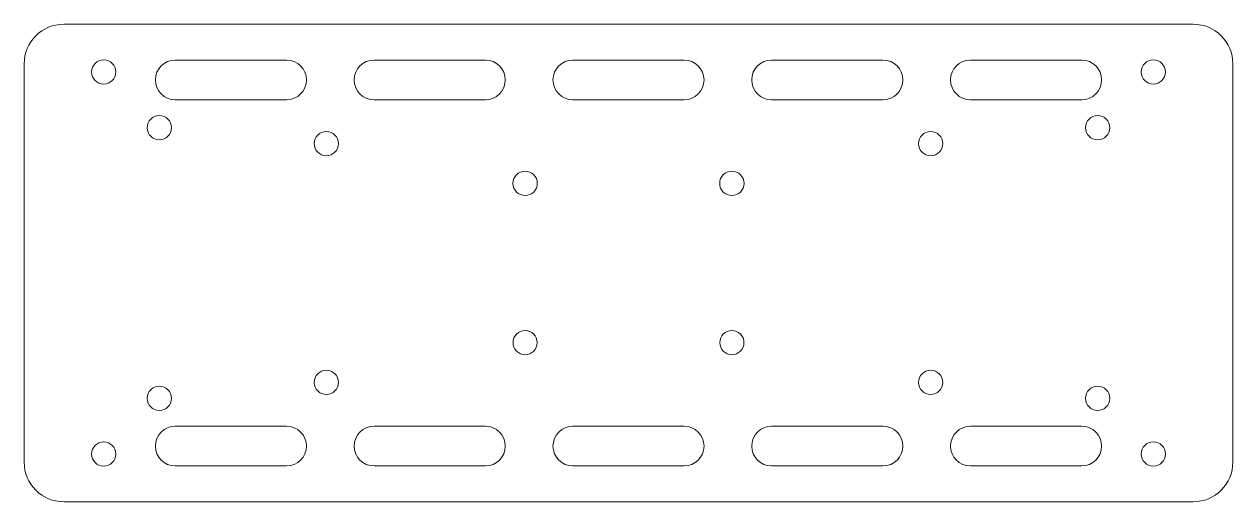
# Model space of a CAD drawing. Header units: millimetres. Extents: x -76 to 76, y -30 to 30.
import ezdxf

# ---------------------------------------------------------------- set-up
doc = ezdxf.new("R2010")
doc.units = ezdxf.units.MM

msp = doc.modelspace()

# ---------------------------------------------------------------- linework, layer by layer
at = {"color": 7, "linetype": 'Continuous', "lineweight": 15}
for p, q in [((71, 30), (-71, 30)), ((-76, 25), (-76, -25)), ((-57, 25.5), (-43, 25.5)), ((-32, 25.5), (-18, 25.5)), ((-7, 25.5), (7, 25.5)), ((32, 25.5), (18, 25.5)), ((57, 25.5), (43, 25.5)), ((76, -25), (76, 25)), ((-57, 20.5), (-43, 20.5)), ((-32, 20.5), (-18, 20.5)), ((-7, 20.5), (7, 20.5)), ((32, 20.5), (18, 20.5)), ((57, 20.5), (43, 20.5)), ((-57, -20.5), (-43, -20.5)), ((-32, -20.5), (-18, -20.5)), ((-7, -20.5), (7, -20.5)), ((32, -20.5), (18, -20.5)), ((57, -20.5), (43, -20.5)), ((-57, -25.5), (-43, -25.5)), ((-32, -25.5), (-18, -25.5)), ((-7, -25.5), (7, -25.5)), ((32, -25.5), (18, -25.5)), ((57, -25.5), (43, -25.5)), ((-71, -30), (71, -30))]:
    msp.add_line(p, q, dxfattribs=at)
for centre, radius in [((-66, 24), 1.52), ((66, 24), 1.52), ((-59, 17), 1.52), ((59, 17), 1.52), ((-38, 15), 1.52), ((38, 15), 1.52), ((-13, 10), 1.53), ((13, 10), 1.53), ((-13, -10), 1.52), ((13, -10), 1.52), ((-38, -15), 1.52), ((38, -15), 1.52), ((-59, -17), 1.52), ((59, -17), 1.52), ((-66, -24), 1.52), ((66, -24), 1.53)]:
    msp.add_circle(centre, radius, dxfattribs=at)
for centre, radius, start, end in [((-71, 25), 5, 90, 180), ((71, 25), 5, 0, 90), ((-57, 23), 2.5, 90, 270), ((-43, 23), 2.5, 270, 90), ((-32, 23), 2.5, 90, 270), ((-18, 23), 2.5, 270, 90), ((-7, 23), 2.5, 90, 270), ((7, 23), 2.5, 270, 90), ((18, 23), 2.5, 90, 270), ((32, 23), 2.5, 270, 90), ((43, 23), 2.5, 90, 270), ((57, 23), 2.5, 270, 90), ((-57, -23), 2.5, 90, 270), ((-43, -23), 2.5, 270, 90), ((-32, -23), 2.5, 90, 270), ((-18, -23), 2.5, 270, 90), ((-7, -23), 2.5, 90, 270), ((7, -23), 2.5, 270, 90), ((18, -23), 2.5, 90, 270), ((32, -23), 2.5, 270, 90), ((43, -23), 2.5, 90, 270), ((57, -23), 2.5, 270, 90), ((-71, -25), 5, 180, 270), ((71, -25), 5, 270, 0)]:
    msp.add_arc(centre, radius, start, end, dxfattribs=at)

doc.saveas('drawing.dxf')
